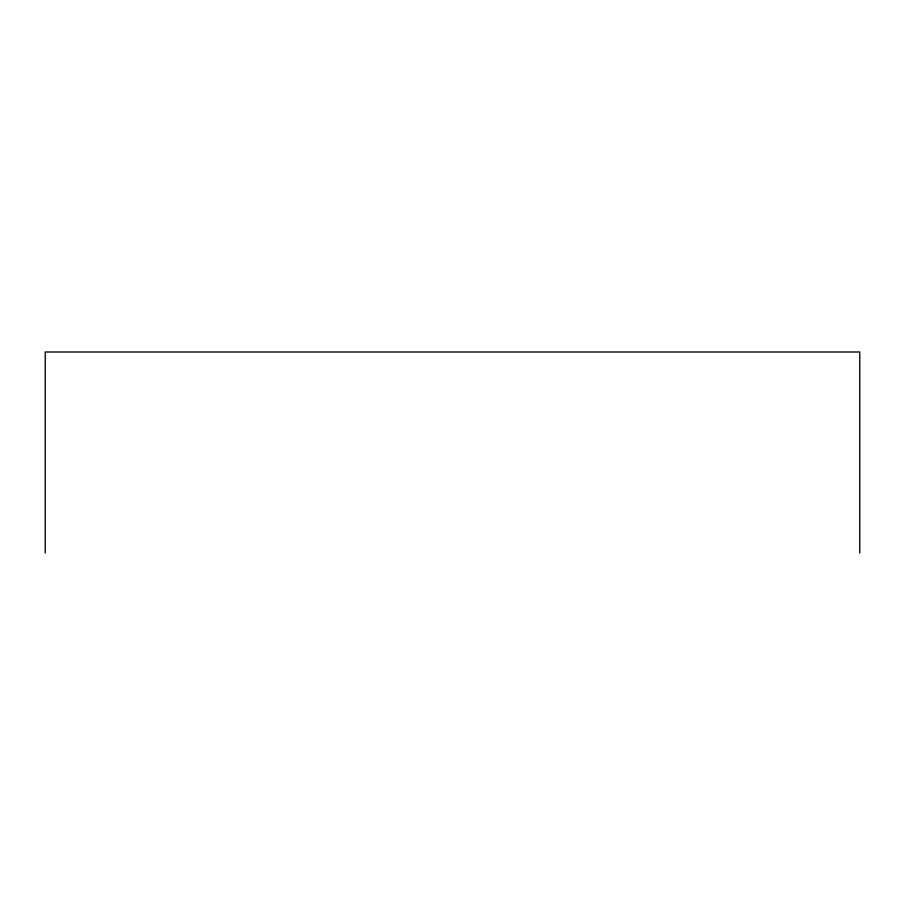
<?xml version="1.0" encoding="UTF-8"?>
<svg xmlns="http://www.w3.org/2000/svg" width="905" height="905" viewBox="0 0 905 905"><rect width="100%" height="100%" fill="white"/><g stroke="black" fill="none" stroke-linecap="round" stroke-linejoin="round"><path stroke-width="1.36" d="M859.75 553L859.75 352L45.25 352L45.25 553"/></g></svg>
